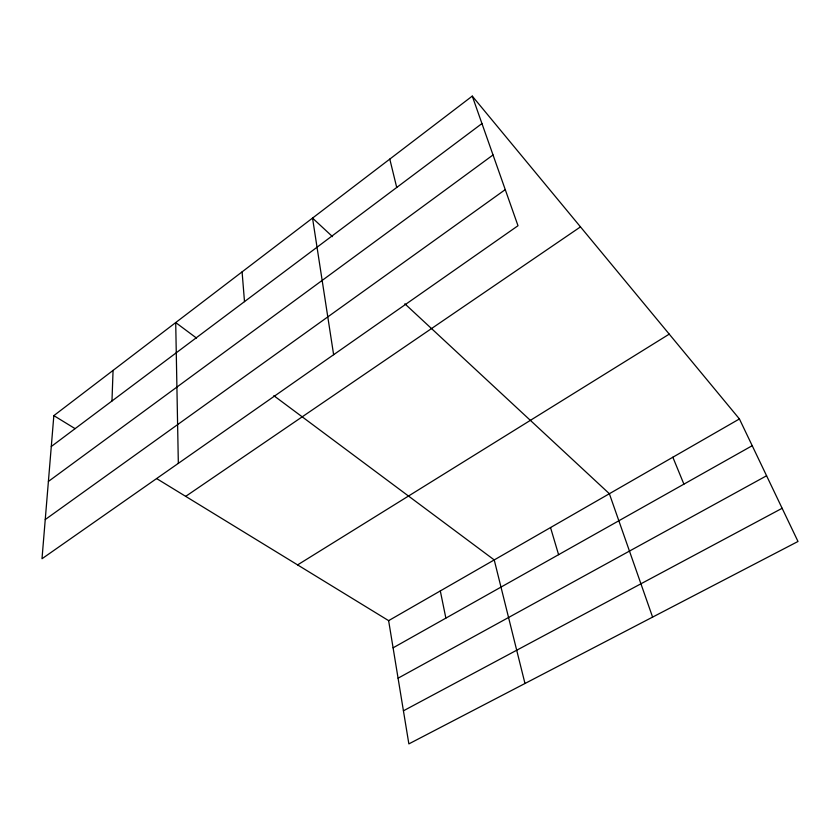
<?xml version="1.0" encoding="UTF-8"?>
<svg xmlns="http://www.w3.org/2000/svg" width="840" height="840" viewBox="0 0 840 840"><rect width="100%" height="100%" fill="white"/><g stroke="black" fill="none" stroke-linecap="round" stroke-linejoin="round"><path stroke-width="1.26" d="M111.972 401.006L113.064 370.409M53.844 415.632L42 558.747L517.996 225.729L472.269 96.107L53.844 415.632L75.054 428.62M51.282 446.513L481.95 123.564M48.395 481.446L493.028 154.959M45.245 519.551L505.25 189.62M185.682 496.367L580.482 226.884M297.602 564.9L669.239 334.131M388.626 620.645L739.421 418.95L798 541.475L408.86 743.894L388.626 620.645L156.608 478.558M393.089 647.829L752.21 445.704M398.076 678.185L766.584 475.766M403.431 710.808L782.135 508.284M196.518 338.079L175.707 322.57L178.332 463.376M273.819 395.682L494.225 559.923L524.979 683.487M332.514 236.639L312.532 218.085L333.627 354.721M404.859 303.807L609.368 493.721L652.596 617.106M472.269 96.107L739.421 418.95M672.84 457.223L683.907 484.155M550.525 527.552L558.59 554.683M389.792 159.085L396.721 187.478M440.307 590.929L445.872 618.114M242.088 271.887L244.503 301.633"/></g></svg>
